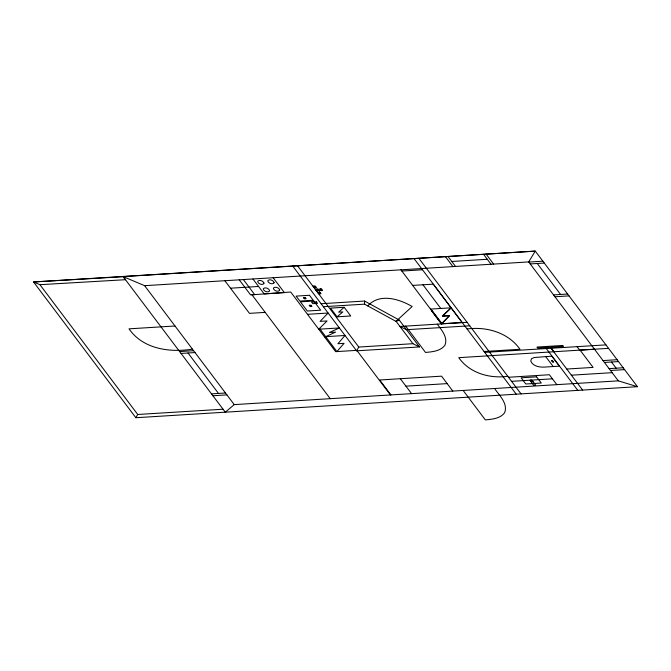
<?xml version="1.0" encoding="UTF-8"?>
<svg xmlns="http://www.w3.org/2000/svg" width="671" height="671" viewBox="0 0 671 671"><rect width="100%" height="100%" fill="white"/><g stroke="black" fill="none" stroke-linecap="round" stroke-linejoin="round"><path stroke-width="1.01" d="M292.757 266.11L356.595 350.824L419.45 346.941L412.933 343.695L396.192 321.484L364.554 304.164L364.563 301.044L321.107 303.737M321.82 290.677C321.828 287.054 317.584 290.358 315.714 289.654M135.844 417.723L637.45 386.689L535.282 251.105L33.55 281.963L135.844 417.723L137.723 414.485L223.049 409.209M356.595 350.824L358.784 347.05L412.933 343.695M123.129 276.603L144.617 285.678L528.689 261.916L535.282 251.105L123.129 276.603L225.297 412.187L234.238 404.613L618.301 380.851L637.45 386.689M400.939 269.817L441.526 323.766L449.461 315.596L442.524 316.024L451.088 307.821M441.484 323.9L449.536 315.722L442.508 316.158L451.004 307.955M367.742 305.909C379.476 292.892 399.111 298.872 412.162 306.53L395.957 321.35M344.181 307.284L338.662 312.174L342.831 311.914L337.06 316.829L330.509 308.123L344.181 307.284L350.732 315.982L337.06 316.829M532.397 381.715L532.615 380.633L531.088 379.979L530.216 380.298L530.442 381.086L531.977 381.74M396.192 321.484L399.211 320.008L419.45 346.941M339.316 327.96L329.402 332.506L335.584 332.128L325.636 336.674M594.472 349.222L580.071 350.111L593.105 367.414L566.769 369.042M545.716 356.611L534.175 357.551L531.549 358.675L530.736 361.015C532.833 366.198 539.333 367.373 544.357 367.096L559.379 366.165L551.898 356.226L545.716 356.611L553.206 366.551M451.776 261.472L487.297 259.274M528.798 262.067L542.889 261.195M401.837 271.05L422.478 269.776M530.199 263.929L544.29 263.057M230.505 288.203L258.545 286.467M313.617 286.869L315.731 286.769M316.217 290.325L322.348 290.551C322.826 288.597 317.794 287.339 321.778 290.686M412.648 285.401L433.281 284.177L462.143 322.491L441.526 323.766M318.314 293.11L320.411 292.975M323.355 306.714L364.554 304.164M265.213 312.384L249.461 313.357L224.869 280.713M553.533 294.896L567.624 294.024M554.942 296.758L569.033 295.886M307.503 314.322L328.119 313.038L320.084 321.367L327.087 320.939L318.725 329.209L339.358 327.951M430.472 309.096L451.105 307.821M174.997 325.997L129.017 328.84C142.998 349.113 169.78 352.745 192.434 349.13M467.108 322.315L399.95 326.467L406.467 329.704L469.725 325.796M324.37 336.758L345.028 335.475L337.899 343.72L344.08 343.342L336.917 351.587L320.067 329.151M467.091 328.983C486.676 326.366 508.257 332.581 520.008 349.281L484.068 351.503M179.618 351.562L193.617 350.698M181.019 353.432L195.018 352.56M356.259 350.388L335.643 351.663L290.711 292.028L251.96 294.795L330.233 398.675M484.722 352.367L605.938 344.869M608.563 348.35L458.754 357.668C469.641 373.151 489.671 378.771 507.788 376.305M603.028 360.579L617.119 359.715M604.437 362.449L618.528 361.577M609.092 368.631L623.183 367.758M211.499 393.877L225.498 393.013M610.501 370.493L624.592 369.62M508.509 377.261L549.373 374.737L556.846 384.642M212.9 395.747L226.899 394.875M571.306 375.198L612.145 372.673M405.938 386.169L447.171 383.619M511.579 381.338L552.443 378.805M39.933 284.697L125.511 279.698L123.279 276.712L33.55 281.963L39.933 284.697L137.723 414.485M364.563 301.044L399.211 320.008M537.253 263.493L560.579 294.46M611.482 362.013L616.137 368.194M528.689 261.916L618.301 380.851M577.085 346.655L579.71 350.136M486.131 254.141L493.63 264.089M483.556 254.301L491.046 264.248M551.336 348.249L553.961 351.73M551.109 348.266L582.621 390.086M546.295 348.559L577.806 390.379M448.027 256.498L455.517 266.446M445.452 256.666L452.942 266.605M418.872 258.31L521.04 393.894M414.066 258.603L516.234 394.187M422.973 284.814L440.797 308.459M494.577 388.509C499.249 395.429 508.232 403.506 504.626 412.757C500.189 418.637 492.12 419.258 485.334 419.895L463.149 390.455M431.176 309.742L441.233 323.095M437.282 324.16C441.619 330.065 448.178 337.463 444.923 345.271C440.461 351.185 432.35 351.805 425.523 352.451L405.678 326.114M452.791 391.076L441.552 376.163L379.702 379.987L390.941 394.9M400.319 378.712L411.558 393.625M318.457 289.486L318.968 290.157M317.802 289.52L315.093 285.921L312.996 286.047L318.91 293.906L321.006 293.772L318.314 290.191M297.563 265.808L358.784 347.05M357.157 350.79L390.43 394.951M273.164 277.735L284.395 292.631L264.156 293.89L252.933 278.985M243.363 279.572L254.703 294.619L250.577 294.879L239.237 279.824M144.617 285.678L234.238 404.613M188.014 352.996L218.494 393.449M303.51 297.614L304.441 298.838L306.144 298.738L305.213 297.505L303.51 297.614M304.08 297.849C305.02 299.971 306.446 297.127 304.08 297.849M309.314 305.313L310.245 306.546L311.948 306.437L311.017 305.213L309.314 305.313M309.885 305.557C310.824 307.679 312.25 304.835 309.885 305.557M530.778 380.541C531.726 382.663 533.143 379.82 530.778 380.541M263.955 283.036L263.846 283.707C262.017 285.334 258.536 283.959 257.723 281.803L257.84 281.132C259.669 279.513 263.149 280.889 263.955 283.036M269.557 290.476L269.448 291.139C267.612 292.766 264.131 291.39 263.326 289.235L263.443 288.572C265.271 286.945 268.752 288.32 269.557 290.476M274.053 282.416L273.944 283.087C272.116 284.705 268.635 283.33 267.821 281.183L267.939 280.512C269.767 278.893 273.248 280.26 274.053 282.416M279.656 289.847L279.547 290.518C277.719 292.137 274.238 290.769 273.424 288.614L273.542 287.943C275.37 286.324 278.851 287.691 279.656 289.847M315.152 287.188L314.699 286.827L315.152 287.188M319.27 292.657L319.27 292.657M309.482 295.282L296.112 296.112L299.853 301.078L313.231 300.256L309.482 295.282M313.76 301.002L300.39 301.833L307.318 311.025L320.688 310.195L313.76 301.002M316.444 301.875L311.629 302.176L312.753 303.669L317.568 303.367L316.444 301.875M431.948 310.488L431.369 310.522L440.47 322.608L441.057 322.566L431.948 310.488M562.717 345.464L536.968 347.058L537.714 348.048L563.464 346.462L562.717 345.464M552.476 360.562L551.436 360.629L552.627 362.206L553.667 362.147L552.476 360.562M536.599 376.842L521.132 377.798L525.804 383.997L541.271 383.04L536.599 376.842M533.059 381.606L530.996 381.732L533.621 385.213L535.684 385.087L533.059 381.606"/></g></svg>
